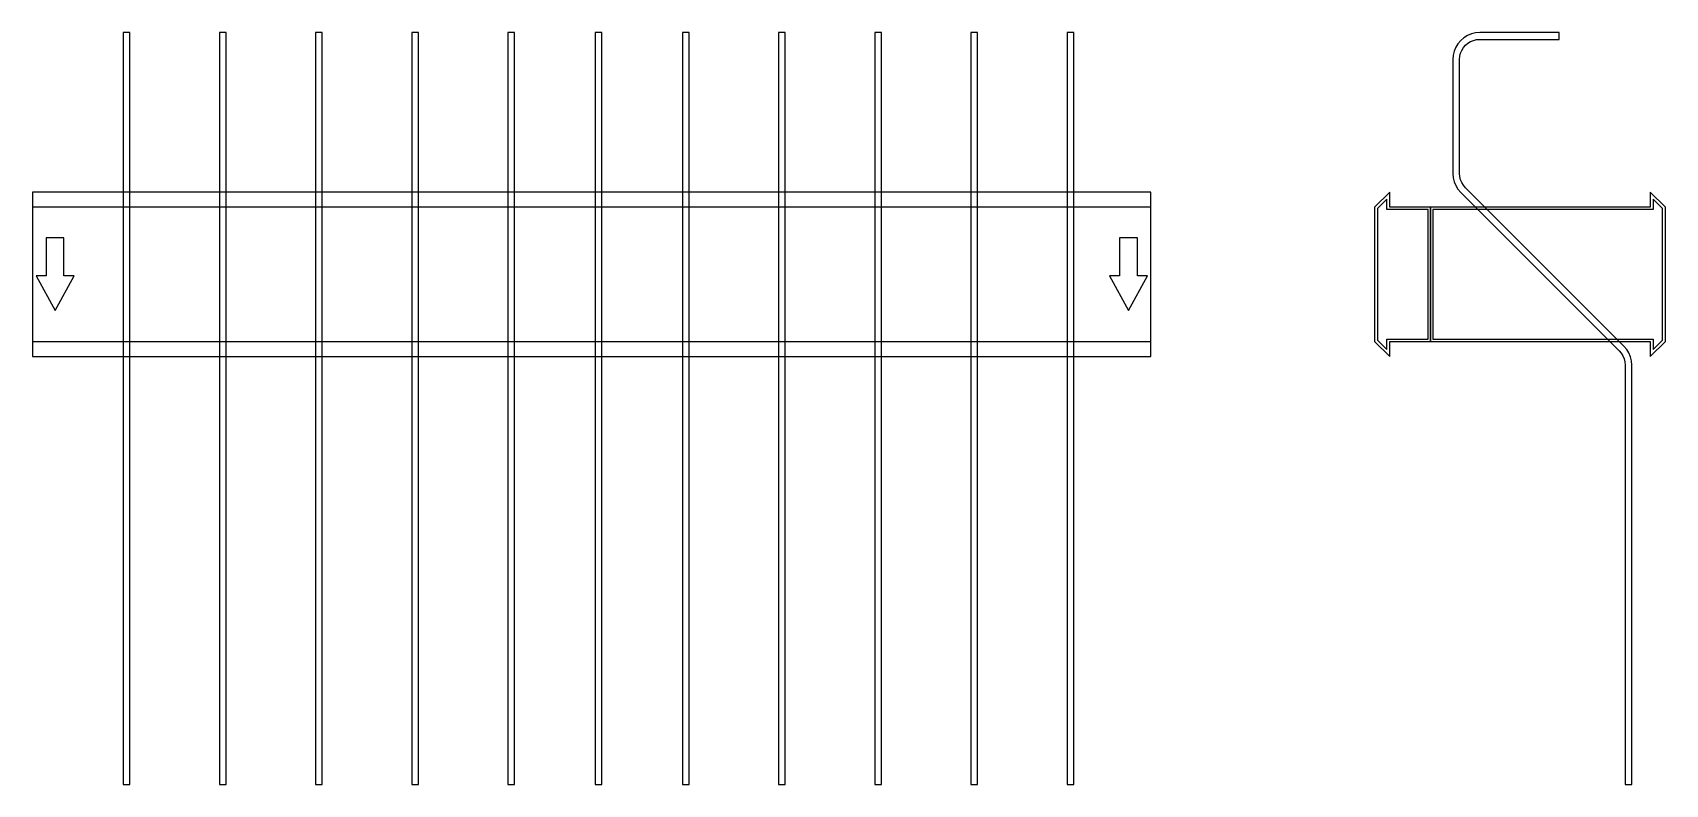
# Model space of a CAD drawing. Extents: x 0 to 1460, y -456 to 216.
import ezdxf

# ---------------------------------------------------------------- set-up
doc = ezdxf.new("R2010")
doc.units = 0
doc.layers.add('Halfen', color=7, linetype='CONTINUOUS')

msp = doc.modelspace()

# ---------------------------------------------------------------- linework, layer by layer
at = {"layer": 'Halfen', "color": 7}
for points in [[(87, -456.177), (87, 216.147), (81, 216.147), (81, -456.177)], [(173, -456.177), (173, 216.147), (167, 216.147), (167, -456.177)], [(259, -456.177), (259, 216.147), (253, 216.147), (253, -456.177)], [(345, -456.177), (345, 216.147), (339, 216.147), (339, -456.177)], [(431, -456.177), (431, 216.147), (425, 216.147), (425, -456.177)], [(509, -456.177), (509, 216.147), (503, 216.147), (503, -456.177)], [(587, -456.177), (587, 216.147), (581, 216.147), (581, -456.177)], [(673, -456.177), (673, 216.147), (667, 216.147), (667, -456.177)], [(759, -456.177), (759, 216.147), (753, 216.147), (753, -456.177)], [(845, -456.177), (845, 216.147), (839, 216.147), (839, -456.177)], [(931, -456.177), (931, 216.147), (925, 216.147), (925, -456.177)], [(1430, -456.177), (1430, -81.213), (1429.705, -77.459), (1428.825, -73.797), (1427.384, -70.317), (1425.416, -67.106), (1422.971, -64.243), (1281.272, 77.456), (1279.438, 79.604), (1277.962, 82.012), (1276.881, 84.621), (1276.222, 87.368), (1276, 90.184), (1276, 192.147), (1276.222, 194.963), (1276.881, 197.71), (1277.962, 200.319), (1279.438, 202.728), (1281.272, 204.875), (1283.42, 206.71), (1285.828, 208.186), (1288.438, 209.266), (1291.184, 209.926), (1294, 210.147), (1365, 210.147), (1365, 216.147), (1294, 216.147), (1290.246, 215.852), (1286.584, 214.973), (1283.104, 213.532), (1279.893, 211.564), (1277.029, 209.118), (1274.584, 206.254), (1272.616, 203.043), (1271.175, 199.564), (1270.295, 195.902), (1270, 192.147), (1270, 90.184), (1270.295, 86.429), (1271.175, 82.767), (1272.616, 79.288), (1274.584, 76.077), (1277.029, 73.213), (1418.728, -68.485), (1420.562, -70.633), (1422.038, -73.041), (1423.119, -75.651), (1423.778, -78.397), (1424, -81.213), (1424, -456.177)], [(0, -73.5), (1000, -73.5), (1000, 73.5), (0, 73.5)], [(1250, -60), (1250, 60), (1213.5, 60), (1213.5, 73.5), (1200, 60), (1200, -60), (1213.5, -73.5), (1213.5, -60)], [(1460, -60), (1460, 60), (1446.5, 73.5), (1446.5, 60), (1250, 60), (1250, -60), (1446.5, -60), (1446.5, -73.5)], [(0, -60), (1000, -60), (1000, 60), (0, 60)], [(1248, -58), (1248, 58), (1211, 58), (1211, 67.25), (1202.5, 58.75), (1202.5, -58.75), (1211, -67.25), (1211, -58)], [(1457.5, -58.75), (1457.5, 58.75), (1449, 67.25), (1449, 58), (1252, 58), (1252, -58), (1449, -58), (1449, -67.25)], [(20, -32.5), (37, -1.5), (28, -1.5), (28, 32.5), (12, 32.5), (12, -1.5), (3, -1.5)], [(980, -32.5), (997, -1.5), (988, -1.5), (988, 32.5), (972, 32.5), (972, -1.5), (963, -1.5)]]:
    msp.add_lwpolyline(points, close=True, dxfattribs=at)

doc.saveas('drawing.dxf')
